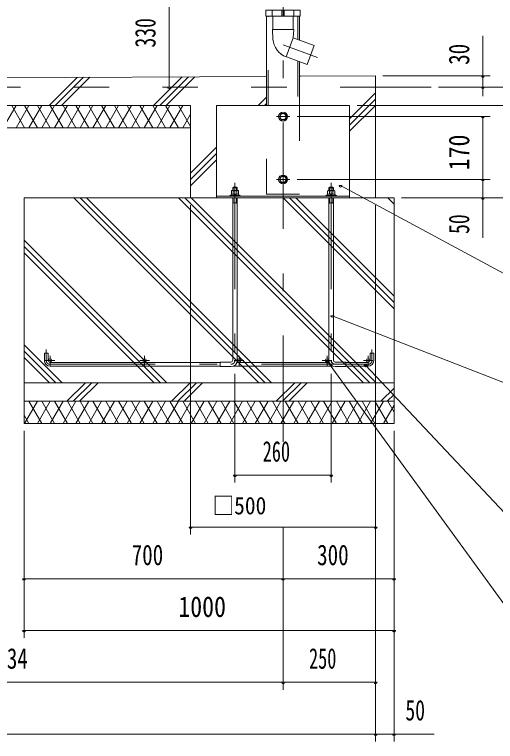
# Model space of a CAD drawing. Units: millimetres, scale not verified, with parts at other scales. Extents: x -27018 to 27029, y -10500 to 10500.
# Drawn here: x 20003 to 23253, y -3330 to 1585 of the extents above; entities that cross this region are included whole.
import ezdxf
from ezdxf.enums import TextEntityAlignment as Align

# ---------------------------------------------------------------- set-up
doc = ezdxf.new("R2010")
doc.units = ezdxf.units.MM
doc.header["$LTSCALE"] = 60
doc.linetypes.add('USER2', pattern=[10, 4, -6])
doc.linetypes.add('USER3', pattern=[24, 12, -5, 2, -5])
for name, color, linetype, lineweight in [('0-6_2-02BOLD', 7, 'Continuous', 18), ('0-7_2-12HIDDEN', 3, 'USER2', 18), ('0-8_2-22CENTER', 3, 'USER3', 18), ('0-9_2-42THIN', 4, 'Continuous', 18), ('0-A_2-52DIM', 3, 'Continuous', 18), ('0-B_2-62HATCH', 2, 'Continuous', 18)]:
    doc.layers.add(name, color=color, linetype=linetype, lineweight=lineweight)
doc.styles.add('ＭＳ ゴシック', font='')
doc.styles.get('ＭＳ ゴシック').set_extended_font_data('MS Gothic')

msp = doc.modelspace()

# ---------------------------------------------------------------- linework, layer by layer
at = {"layer": '0-6_2-02BOLD'}
for p, q in [((21706.03, 969.93), (21706.03, 1574.93)), ((21744.66, 1574.93), (21744.66, 1614.93)), ((21748.66, 1574.93), (21748.66, 1482.66)), ((21809.79, 1574.93), (21809.79, 1614.93)), ((21825.04, 1614.93), (21825.04, 1574.93)), ((21886.16, 1574.93), (21886.16, 1482.66)), ((21890.16, 1614.93), (21890.16, 1574.93)), ((21928.78, 1412.15), (21928.78, 1574.93)), ((21744.9, 1482.66), (21749.31, 1418.17)), ((21744.91, 1482.66), (21889.92, 1482.66)), ((21839.14, 1298.45), (21886.16, 1427.66)), ((21928.78, 1265.83), (21928.78, 969.93)), ((18343.79, 1150.37), (21706.04, 1166.42)), ((22442.41, 1094.93), (22817.41, 1094.93)), ((21192.41, 819.93), (18818.72, 819.93)), ((21477.41, 394.43), (21477.41, 412.67)), ((22157.41, 412.67), (22127.41, 412.67)), ((22267.41, 356.18), (21367.41, 356.18)), ((21465.54, 361.93), (21465.54, 369.43)), ((21477.41, 344.93), (21477.41, -752.57)), ((21480.14, 369.43), (21480.14, 392.17)), ((21484.91, 361.93), (21492.41, 369.43)), ((21499.91, 369.43), (21492.41, 361.93)), ((21504.68, 369.43), (21504.68, 392.17)), ((21507.41, -752.57), (21507.41, 344.93)), ((21527.41, 356.18), (21527.41, 361.93)), ((22107.41, 356.18), (22107.41, 361.93)), ((22127.41, 344.93), (22127.41, -752.57)), ((22130.14, 392.17), (22130.14, 369.43)), ((22134.91, 369.43), (22142.41, 361.93)), ((22149.91, 361.93), (22142.41, 369.43)), ((22154.68, 369.43), (22154.68, 392.17)), ((22157.41, -752.57), (22157.41, 344.93)), ((22169.28, 361.93), (22169.28, 369.43)), ((21477.41, 311.18), (21507.41, 311.18)), ((22157.41, 311.18), (22127.41, 311.18)), ((20242.41, -767.57), (21392.41, -767.57)), ((22130.14, -767.57), (21504.68, -767.57)), ((22242.41, -767.57), (22392.41, -767.57)), ((21392.41, -792.57), (20242.41, -792.57)), ((21479.27, -792.57), (22155.55, -792.57)), ((22392.41, -792.57), (22242.41, -792.57)), ((22567.41, -905.07), (20067.41, -905.07)), ((20067.41, -1030.07), (22567.41, -1030.07))]:
    msp.add_line(p, q, dxfattribs=at)
for points in [[(21702.04, 1574.93), (21932.79, 1574.93), (21932.79, 1614.93), (21702.04, 1614.93)], [(21829.68, 916.18), (21805.14, 916.18), (21792.88, 894.93), (21805.14, 873.68), (21829.68, 873.68), (21841.95, 894.93)], [(21829.68, 448.68), (21805.14, 448.68), (21792.88, 469.93), (21805.14, 491.18), (21829.68, 491.18), (21841.95, 469.93)], [(22567.41, -1180.07), (22567.41, 344.93), (20067.41, 344.93), (20067.41, -1180.07)]]:
    msp.add_lwpolyline(points, close=True, dxfattribs=at)
for points in [[(21889.91, 1482.66), (21886.16, 1427.66), (22027.12, 1376.36), (21980.09, 1247.15), (21839.84, 1298.2)], [(21928.79, 1167.48), (22442.41, 1169.93), (22442.41, 344.93)], [(21192.41, 344.93), (21192.41, 969.93), (18494.84, 969.93), (18494.84, 194.93), (17969.84, 194.93), (17969.84, 969.93), (17204.91, 969.93)], [(21367.41, 344.93), (21367.41, 969.93), (22267.41, 969.93), (22267.41, 344.93)], [(21513.03, 394.43), (21471.79, 394.43), (21467.88, 392.17), (21467.88, 369.43)], [(21507.41, 394.43), (21507.41, 412.67), (21502.41, 417.67), (21482.41, 417.67), (21477.41, 412.67), (21507.41, 412.67)], [(21513.03, 394.43), (21516.95, 392.17), (21516.95, 369.43)], [(22117.87, 369.43), (22117.87, 392.17), (22121.79, 394.43), (22163.03, 394.43), (22166.94, 392.17), (22166.94, 369.43)], [(22157.41, 394.43), (22157.41, 412.67), (22152.41, 417.67), (22132.41, 417.67), (22127.41, 412.67), (22127.41, 394.43)], [(21527.41, 361.93), (21457.41, 361.93), (21457.41, 356.18)], [(21465.54, 369.43), (21519.28, 369.43), (21519.28, 361.93)], [(22107.41, 361.93), (22177.41, 361.93), (22177.41, 356.18)], [(22169.28, 369.43), (22115.54, 369.43), (22115.54, 361.93)], [(20204.91, -755.07), (20204.91, -705.07), (20229.91, -705.07), (20229.91, -755.07)], [(22404.91, -755.07), (22404.91, -705.07), (22429.91, -705.07), (22429.91, -755.07)], [(21464.91, -765.07), (21392.41, -765.07), (21392.41, -795.07), (21464.91, -795.07)], [(22169.91, -795.07), (22242.41, -795.07), (22242.41, -765.07), (22169.91, -765.07)]]:
    msp.add_lwpolyline(points, dxfattribs=at)
for centre, radius in [((21817.41, 894.93), 30), ((21817.41, 894.93), 20.62), ((21817.41, 469.93), 30), ((21817.41, 469.93), 20.62), ((20242.41, -755.07), 12.5), ((20881.16, -755.07), 12.5), ((21519.91, -755.07), 12.5), ((22114.91, -755.07), 12.5), ((22392.41, -755.07), 12.5)]:
    msp.add_circle(centre, radius, dxfattribs=at)
for centre, radius, start, end in [((21886.49, 1427.54), 137.5, 183.90576, 250.16731), ((21474.01, 384.97), 9.46, 49.5701, 90), ((21492.41, 359.98), 34.45, 69.13593, 110.86406), ((21510.82, 384.97), 9.46, 90, 130.42989), ((22124.01, 384.97), 9.46, 49.57011, 90), ((22142.41, 359.98), 34.45, 69.13594, 110.86407), ((22160.81, 384.97), 9.46, 90, 130.4299), ((20242.41, -755.07), 37.5, 180, 270), ((21464.91, -752.57), 42.5, 270, 0), ((21464.91, -752.57), 12.5, 270, 0), ((22169.91, -752.57), 42.5, 180, 270), ((22169.91, -752.57), 12.5, 180, 270), ((22392.41, -755.07), 37.5, 270, 0)]:
    msp.add_arc(centre, radius, start, end, dxfattribs=at)
at = {"layer": '0-7_2-12HIDDEN'}
for p, q in [((21716.54, 969.93), (21716.54, 1574.93)), ((21918.28, 1574.93), (21918.28, 1415.97)), ((21918.28, 1269.65), (21918.28, 969.93)), ((22442.41, 1094.93), (17204.91, 1094.93))]:
    msp.add_line(p, q, dxfattribs=at)
msp.add_lwpolyline([(21928.79, 969.93), (21928.79, 369.93), (21706.04, 369.93), (21706.04, 969.93)], dxfattribs=at)
at = {"layer": '0-8_2-22CENTER'}
for p, q in [((21817.41, -1305.07), (21817.41, 5172.43)), ((21817.41, 1379.52), (22050.59, 1294.65)), ((21772.41, 894.93), (21862.41, 894.93)), ((21492.41, 447.67), (21492.41, -752.57)), ((21862.41, 469.93), (21772.41, 469.93)), ((22142.41, 447.67), (22142.41, -752.57)), ((20217.41, -755.07), (20217.41, -680.07)), ((22417.41, -755.07), (22417.41, -680.07)), ((20242.41, -787.57), (20242.41, -722.57)), ((20881.16, -787.57), (20881.16, -722.57)), ((21519.91, -787.57), (21519.91, -722.57)), ((22114.91, -787.57), (22114.91, -722.57)), ((22392.41, -787.57), (22392.41, -722.57)), ((20209.91, -755.07), (20274.91, -755.07)), ((22392.41, -780.07), (20242.41, -780.07)), ((20848.66, -755.07), (20913.66, -755.07)), ((21487.41, -755.07), (21552.41, -755.07)), ((22147.41, -755.07), (22082.41, -755.07)), ((22424.91, -755.07), (22359.91, -755.07))]:
    msp.add_line(p, q, dxfattribs=at)
for centre, radius, start, end in [((20242.41, -755.07), 25, 180, 270), ((21464.91, -752.57), 27.5, 270, 0), ((22169.91, -752.57), 27.5, 180, 270), ((22392.41, -755.07), 25, 270, 0)]:
    msp.add_arc(centre, radius, start, end, dxfattribs=at)
at = {"layer": '0-9_2-42THIN'}
for p, q in [((21481.16, 394.43), (21481.16, 416.41)), ((21503.66, 416.41), (21503.66, 394.43)), ((22131.16, 416.41), (22131.16, 394.43)), ((22153.66, 394.43), (22153.66, 416.41))]:
    msp.add_line(p, q, dxfattribs=at)
for points in [[(21477.41, 304.69), (21481.16, 311.18), (21481.16, 344.93)], [(21503.66, 344.93), (21503.66, 311.18), (21507.41, 304.69)], [(22127.41, 304.69), (22131.16, 311.18), (22131.16, 344.93)], [(22153.66, 344.93), (22153.66, 311.18), (22157.41, 304.69)]]:
    msp.add_lwpolyline(points, dxfattribs=at)
at = {"layer": '0-A_2-52DIM'}
for p, q in [((21047.41, 1919.93), (21047.41, 1094.93)), ((23167.41, 1439.93), (23167.41, 1032.16)), ((23217.41, 1169.93), (22492.41, 1169.93)), ((23177.41, 1169.93), (23157.41, 1169.93)), ((21057.41, 1094.93), (21037.41, 1094.93)), ((22867.41, 1094.93), (23917.41, 1094.93)), ((23177.41, 1094.93), (23157.41, 1094.93)), ((23567.41, 969.93), (22317.41, 969.93)), ((21912.41, 894.93), (23217.41, 894.93)), ((23177.41, 894.93), (23157.41, 894.93)), ((23167.41, 894.93), (23167.41, 74.93)), ((23217.41, 469.93), (21912.41, 469.93)), ((23177.41, 469.93), (23157.41, 469.93)), ((22215.45, 428.62), (22195.45, 428.62)), ((22617.41, 344.93), (23567.41, 344.93)), ((23177.41, 344.93), (23157.41, 344.93)), ((21192.41, -1930.07), (21192.41, 294.93)), ((22442.41, 294.93), (22442.41, -3330.07)), ((22160.11, -451.73), (22140.11, -451.73)), ((22128.54, -761.97), (22108.54, -761.97)), ((22384.69, -786.39), (22364.69, -786.39)), ((21492.41, -845.07), (21492.41, -1580.07)), ((22142.41, -1580.07), (22142.41, -845.07)), ((20067.41, -2630.07), (20067.41, -1230.07)), ((22567.41, -3330.07), (22567.41, -1230.07)), ((21502.41, -1530.07), (21482.41, -1530.07)), ((21492.41, -1530.07), (22142.41, -1530.07)), ((22152.41, -1530.07), (22132.41, -1530.07)), ((21202.41, -1880.07), (21182.41, -1880.07)), ((22442.41, -1880.07), (21192.41, -1880.07)), ((21817.41, -2980.07), (21817.41, -1880.07)), ((22452.41, -1880.07), (22432.41, -1880.07)), ((20077.41, -2230.07), (20057.41, -2230.07)), ((20067.41, -2230.07), (22567.41, -2230.07)), ((21827.41, -2230.07), (21807.41, -2230.07)), ((22577.41, -2230.07), (22557.41, -2230.07)), ((20077.41, -2580.07), (20057.41, -2580.07)), ((22567.41, -2580.07), (20067.41, -2580.07)), ((22577.41, -2580.07), (22557.41, -2580.07)), ((22442.41, -2930.07), (17204.91, -2930.07)), ((21827.41, -2930.07), (21807.41, -2930.07)), ((22452.41, -2930.07), (22432.41, -2930.07)), ((17204.91, -3280.07), (22837.41, -3280.07)), ((22452.41, -3280.07), (22432.41, -3280.07)), ((22577.41, -3280.07), (22557.41, -3280.07))]:
    msp.add_line(p, q, dxfattribs=at)
for points in [[(25567.41, -305.07), (23567.41, -305.07), (22205.45, 428.62)], [(22150.11, -451.73), (23567.41, -1005.07), (25117.41, -1005.07)], [(22118.54, -761.97), (23567.41, -2755.07), (25117.41, -2755.07)], [(25117.41, -2055.07), (23567.41, -2055.07), (22374.69, -786.39)]]:
    msp.add_lwpolyline(points, dxfattribs=at)
for centre in [(23167.41, 1169.93), (21047.41, 1094.93), (23167.41, 1094.93), (23167.41, 894.93), (23167.41, 469.93), (22205.45, 428.62), (23167.41, 344.93), (22150.11, -451.73), (22118.54, -761.97), (22374.69, -786.39), (21492.41, -1530.07), (22142.41, -1530.07), (21192.41, -1880.07), (22442.41, -1880.07), (20067.41, -2230.07), (21817.41, -2230.07), (22567.41, -2230.07), (20067.41, -2580.07), (22567.41, -2580.07), (21817.41, -2930.07), (22442.41, -2930.07), (22442.41, -3280.07), (22567.41, -3280.07)]:
    msp.add_arc(centre, 10, 180, 0, dxfattribs=at)
at = {"layer": '0-B_2-62HATCH'}
for p, q in [((20235.77, 969.93), (20426.15, 1160.31)), ((20468.77, 1160.51), (20278.2, 969.93)), ((20320.62, 969.93), (20511.41, 1160.71)), ((20942.88, 969.93), (21136.65, 1163.7)), ((21179.28, 1163.9), (20985.3, 969.93)), ((21027.73, 969.93), (21221.9, 1164.1)), ((21928.79, 1163.88), (21932.4, 1167.5)), ((22442.41, 1055.25), (22267.41, 880.25)), ((21649.98, 969.93), (21706.04, 1025.98)), ((21706.04, 983.56), (21692.41, 969.93)), ((22267.41, 837.83), (22442.41, 1012.82)), ((19926.59, 819.93), (20013.19, 969.93)), ((19984.32, 969.93), (20070.93, 819.93)), ((20099.79, 969.93), (20013.19, 819.93)), ((20157.53, 819.93), (20070.93, 969.93)), ((20099.79, 819.93), (20186.39, 969.93)), ((20157.53, 969.93), (20244.13, 819.93)), ((20273, 969.93), (20186.4, 819.93)), ((20330.73, 819.93), (20244.13, 969.93)), ((20273, 819.93), (20359.6, 969.93)), ((20330.73, 969.93), (20417.34, 819.93)), ((20446.2, 969.93), (20359.6, 819.93)), ((20503.94, 819.93), (20417.34, 969.93)), ((20446.2, 819.93), (20532.81, 969.93)), ((20503.94, 969.93), (20590.54, 819.93)), ((20619.41, 969.93), (20532.81, 819.93)), ((20677.14, 819.93), (20590.54, 969.93)), ((20619.41, 819.93), (20706.01, 969.93)), ((20677.14, 969.93), (20763.75, 819.93)), ((20792.61, 969.93), (20706.01, 819.93)), ((20850.35, 819.93), (20763.75, 969.93)), ((20792.62, 819.93), (20879.22, 969.93)), ((20850.35, 969.93), (20936.95, 819.93)), ((20965.82, 969.93), (20879.22, 819.93)), ((21023.55, 819.93), (20936.95, 969.93)), ((20965.82, 819.93), (21052.42, 969.93)), ((21110.16, 819.93), (21023.55, 969.93)), ((21139.02, 969.93), (21052.42, 819.93)), ((21192.41, 827.47), (21110.16, 969.93)), ((22442.41, 970.4), (22267.41, 795.4)), ((21192.41, 912.4), (21139.02, 819.93)), ((21192.41, 512.36), (21367.41, 687.36)), ((21367.41, 644.93), (21192.41, 469.93)), ((21192.41, 427.5), (21367.41, 602.5)), ((20403.66, 344.93), (21653.67, -905.07)), ((21696.09, -905.07), (20446.09, 344.93)), ((20488.52, 344.93), (21738.52, -905.07)), ((22360.77, -905.07), (21110.77, 344.93)), ((21153.2, 344.93), (22403.2, -905.07)), ((22445.62, -905.07), (21195.62, 344.93)), ((22567.41, -404.6), (21817.88, 344.93)), ((21860.3, 344.93), (22567.41, -362.17)), ((22567.41, -319.75), (21902.73, 344.93)), ((22442.41, 348.14), (22439.2, 344.93)), ((22524.99, 344.93), (22567.41, 302.51)), ((21031.41, -905.07), (20067.41, 58.93)), ((20067.41, 16.5), (20988.98, -905.07)), ((20946.56, -905.07), (20067.41, -25.92)), ((20324.3, -905.07), (20067.41, -648.18)), ((20067.41, -690.6), (20281.88, -905.07)), ((20239.45, -905.07), (20067.41, -733.03)), ((20357.09, -1030.07), (20482.09, -905.07)), ((20524.51, -905.07), (20399.52, -1030.07)), ((20441.94, -1030.07), (20566.94, -905.07)), ((21064.2, -1030.07), (21189.2, -905.07)), ((21231.62, -905.07), (21106.62, -1030.07)), ((21149.05, -1030.07), (21274.05, -905.07)), ((21896.3, -905.07), (21771.3, -1030.07)), ((21813.73, -1030.07), (21938.73, -905.07)), ((21856.16, -1030.07), (21981.16, -905.07)), ((22478.41, -1030.07), (22567.41, -941.07)), ((20070.93, -1030.07), (20067.41, -1036.15)), ((20070.92, -1180.07), (20157.53, -1030.07)), ((20186.4, -1180.07), (20099.79, -1030.07)), ((20244.13, -1030.07), (20157.53, -1180.07)), ((20186.4, -1030.07), (20273, -1180.07)), ((20244.13, -1180.07), (20330.73, -1030.07)), ((20359.6, -1180.07), (20273, -1030.07)), ((20417.34, -1030.07), (20330.73, -1180.07)), ((20359.6, -1030.07), (20446.2, -1180.07)), ((20417.34, -1180.07), (20503.94, -1030.07)), ((20532.81, -1180.07), (20446.2, -1030.07)), ((20590.54, -1030.07), (20503.94, -1180.07)), ((20532.81, -1030.07), (20619.41, -1180.07)), ((20590.54, -1180.07), (20677.14, -1030.07)), ((20706.01, -1180.07), (20619.41, -1030.07)), ((20763.74, -1030.07), (20677.14, -1180.07)), ((20706.01, -1030.07), (20792.61, -1180.07)), ((20763.74, -1180.07), (20850.35, -1030.07)), ((20879.22, -1180.07), (20792.61, -1030.07)), ((20936.95, -1030.07), (20850.35, -1180.07)), ((20879.22, -1030.07), (20965.82, -1180.07)), ((20936.95, -1180.07), (21023.55, -1030.07)), ((21052.42, -1180.07), (20965.82, -1030.07)), ((21110.16, -1030.07), (21023.55, -1180.07)), ((21052.42, -1030.07), (21139.02, -1180.07)), ((21110.16, -1180.07), (21196.76, -1030.07)), ((21225.63, -1180.07), (21139.02, -1030.07)), ((21283.36, -1030.07), (21196.76, -1180.07)), ((21225.63, -1030.07), (21312.23, -1180.07)), ((21283.36, -1180.07), (21369.96, -1030.07)), ((21398.83, -1180.07), (21312.23, -1030.07)), ((21456.57, -1030.07), (21369.96, -1180.07)), ((21398.83, -1030.07), (21485.44, -1180.07)), ((21456.57, -1180.07), (21543.17, -1030.07)), ((21572.04, -1180.07), (21485.43, -1030.07)), ((21629.77, -1030.07), (21543.17, -1180.07)), ((21572.04, -1030.07), (21658.64, -1180.07)), ((21629.77, -1180.07), (21716.37, -1030.07)), ((21745.24, -1180.07), (21658.64, -1030.07)), ((21802.98, -1030.07), (21716.37, -1180.07)), ((21745.24, -1030.07), (21831.85, -1180.07)), ((21802.98, -1180.07), (21889.58, -1030.07)), ((21918.45, -1180.07), (21831.84, -1030.07)), ((21976.18, -1030.07), (21889.58, -1180.07)), ((21918.45, -1030.07), (22005.05, -1180.07)), ((21976.18, -1180.07), (22062.78, -1030.07)), ((22091.65, -1180.07), (22005.05, -1030.07)), ((22149.38, -1030.07), (22062.78, -1180.07)), ((22091.65, -1030.07), (22178.26, -1180.07)), ((22149.38, -1180.07), (22235.99, -1030.07)), ((22264.86, -1180.07), (22178.26, -1030.07)), ((22322.59, -1030.07), (22235.99, -1180.07)), ((22264.86, -1030.07), (22351.46, -1180.07)), ((22322.59, -1180.07), (22409.19, -1030.07)), ((22438.06, -1180.07), (22351.46, -1030.07)), ((22495.8, -1030.07), (22409.19, -1180.07)), ((22438.06, -1030.07), (22524.66, -1180.07)), ((22567.41, -983.5), (22520.84, -1030.07)), ((22524.66, -1030.07), (22567.41, -1104.11)), ((22567.41, -1025.92), (22563.26, -1030.07)), ((22495.8, -1180.07), (22567.41, -1056.03)), ((20067.41, -1123.99), (20099.79, -1180.07))]:
    msp.add_line(p, q, dxfattribs=at)

# ---------------------------------------------------------------- texts
at = {"layer": '0-A_2-52DIM', "color": 7, "style": 'ＭＳ ゴシック'}
for s, width, p in [('330', 0.7, (20997.41, 1361.69)), ('30', 0.75, (23117.41, 1244.85)), ('170', 0.85, (23117.41, 531.7)), ('50', 0.7, (23117.41, 101.56))]:
    msp.add_text(s, height=139.3, rotation=90, dxfattribs=dict(at, width=width)).set_placement(p, align=Align.BOTTOM_LEFT)
for s, height, width, p in [('260', 139.3, 0.65, (21679.75, -1480.07)), ('□500', 118.4, 0.9, (21341.37, -1830.07)), ('700', 139.3, 0.75, (20794.34, -2180.07)), ('300', 139.3, 0.75, (22047.45, -2180.07)), ('1000', 139.3, 0.85, (21109.44, -2530.07)), ('1434', 139.3, 0.75, (19808.69, -2880.07)), ('250', 139.3, 0.65, (21992.72, -2880.07)), ('50', 139.3, 0.7, (22644.04, -3230.07))]:
    msp.add_text(s, height=height, dxfattribs=dict(at, width=width)).set_placement(p, align=Align.BOTTOM_LEFT)

doc.saveas('drawing.dxf')
